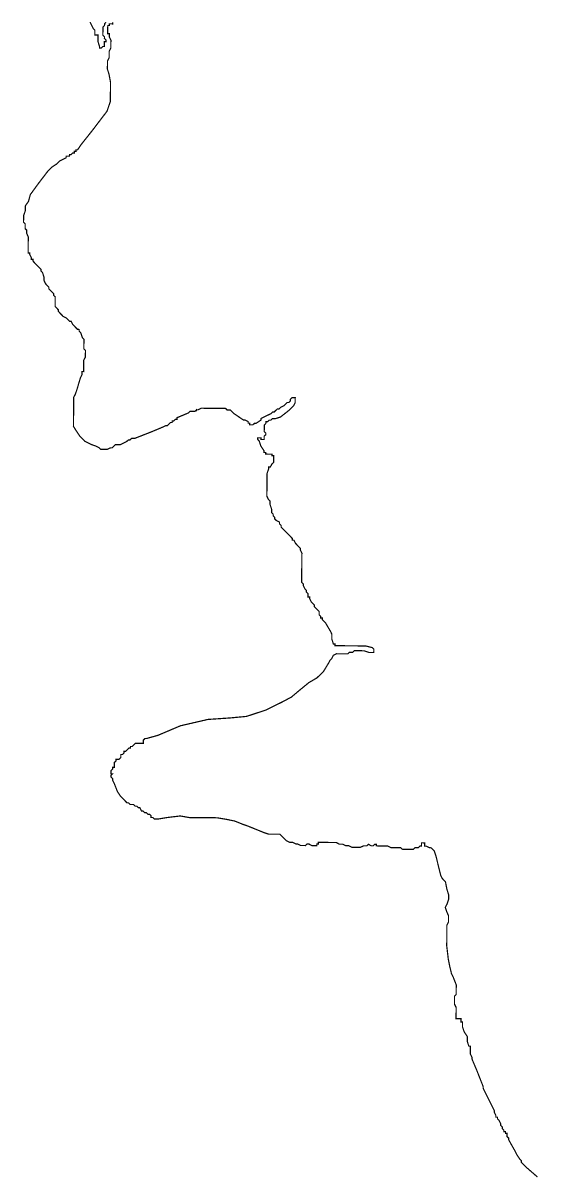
# Model space of a CAD drawing. Header units: metres. Extents: x 290190 to 339802, y 1811045 to 1991312.
# Drawn here: x 310881 to 312163, y 1906888 to 1909742 of the extents above; entities that cross this region are included whole.
import ezdxf

# ---------------------------------------------------------------- set-up
doc = ezdxf.new("R2010")
doc.units = ezdxf.units.M
doc.header["$MEASUREMENT"] = 0
doc.layers.add('HAZARDS LINE', color=1, linetype='Continuous')

msp = doc.modelspace()

# ---------------------------------------------------------------- linework, layer by layer
at = {"layer": 'HAZARDS LINE', "lineweight": 18}
for points in [[(312161.5, 1906873.1, 3, 3, 0), (312133.6, 1906897.3, 3, 3, 0), (312121.6, 1906909.3, 3, 3, 0), (312121.7, 1906913.3, 3, 3, 0), (312117.7, 1906917.4, 3, 3, 0), (312109.7, 1906929.4, 3, 3, 0), (312105.8, 1906937.5, 3, 3, 0), (312089.9, 1906965.6, 3, 3, 0), (312089.9, 1906969.6, 3, 3, 0), (312085.9, 1906973.6, 3, 3, 0), (312085.9, 1906981.6, 3, 3, 0), (312081.9, 1906981.6, 3, 3, 0), (312081.9, 1906985.6, 3, 3, 0), (312077.9, 1906985.7, 3, 3, 0), (312078, 1906989.7, 3, 3, 0), (312074, 1906993.7, 3, 3, 0), (312074, 1906997.7, 3, 3, 0), (312070, 1907001.7, 3, 3, 0), (312070, 1907005.7, 3, 3, 0), (312066.1, 1907013.8, 3, 3, 0), (312062.1, 1907017.8, 3, 3, 0), (312062.1, 1907021.8, 3, 3, 0), (312058.1, 1907021.8, 3, 3, 0), (312058.1, 1907025.8, 3, 3, 0), (312054.1, 1907033.9, 3, 3, 0), (312054.1, 1907037.9, 3, 3, 0), (312030.3, 1907086, 3, 3, 0), (312026.4, 1907094.1, 3, 3, 0), (312026.4, 1907098.1, 3, 3, 0), (312010.6, 1907138.2, 3, 3, 0), (311998.7, 1907166.3, 3, 3, 0), (311998.7, 1907170.3, 3, 3, 0), (311994.7, 1907178.4, 3, 3, 0), (311994.8, 1907198.4, 3, 3, 0), (311990.8, 1907198.4, 3, 3, 0), (311986.9, 1907210.4, 3, 3, 0), (311986.9, 1907222.5, 3, 3, 0), (311979, 1907234.5, 3, 3, 0), (311975, 1907246.6, 3, 3, 0), (311975.1, 1907258.6, 3, 3, 0), (311971.1, 1907258.6, 3, 3, 0), (311971.1, 1907266.6, 3, 3, 0), (311959.1, 1907266.7, 3, 3, 0), (311959.2, 1907294.7, 3, 3, 0), (311955.2, 1907302.7, 3, 3, 0), (311955.3, 1907322.8, 3, 3, 0), (311959.4, 1907326.8, 3, 3, 0), (311959.5, 1907350.8, 3, 3, 0), (311951.6, 1907370.9, 3, 3, 0), (311947.6, 1907378.9, 3, 3, 0), (311943.7, 1907394.9, 3, 3, 0), (311939.7, 1907415, 3, 3, 0), (311935.9, 1907447.1, 3, 3, 0), (311936.1, 1907499.1, 3, 3, 0), (311940.2, 1907507.1, 3, 3, 0), (311940.2, 1907523.2, 3, 3, 0), (311936.3, 1907531.2, 3, 3, 0), (311932.3, 1907543.2, 3, 3, 0), (311936.4, 1907551.2, 3, 3, 0), (311940.4, 1907563.2, 3, 3, 0), (311940.5, 1907575.2, 3, 3, 0), (311936.5, 1907587.3, 3, 3, 0), (311932.6, 1907607.3, 3, 3, 0), (311924.7, 1907615.4, 3, 3, 0), (311920.7, 1907623.4, 3, 3, 0), (311916.8, 1907639.5, 3, 3, 0), (311908.9, 1907671.5, 3, 3, 0), (311904.9, 1907683.6, 3, 3, 0), (311897, 1907691.6, 3, 3, 0), (311893, 1907691.7, 3, 3, 0), (311885, 1907695.7, 3, 3, 0), (311881, 1907695.7, 3, 3, 0), (311881, 1907703.7, 3, 3, 0), (311873, 1907703.8, 3, 3, 0), (311873, 1907695.8, 3, 3, 0), (311868.9, 1907695.8, 3, 3, 0), (311864.9, 1907691.8, 3, 3, 0), (311856.9, 1907691.8, 3, 3, 0), (311852.9, 1907687.8, 3, 3, 0), (311824.8, 1907688, 3, 3, 0), (311820.9, 1907692, 3, 3, 0), (311796.8, 1907692.1, 3, 3, 0), (311788.8, 1907696.1, 3, 3, 0), (311760.8, 1907696.3, 3, 3, 0), (311760.8, 1907700.3, 3, 3, 0), (311756.8, 1907700.3, 3, 3, 0), (311752.8, 1907696.3, 3, 3, 0), (311748.8, 1907696.3, 3, 3, 0), (311740.8, 1907700.4, 3, 3, 0), (311736.8, 1907696.4, 3, 3, 0), (311728.8, 1907696.4, 3, 3, 0), (311720.7, 1907692.5, 3, 3, 0), (311700.7, 1907692.5, 3, 3, 0), (311692.7, 1907696.6, 3, 3, 0), (311684.7, 1907696.6, 3, 3, 0), (311676.7, 1907700.7, 3, 3, 0), (311668.7, 1907700.7, 3, 3, 0), (311660.7, 1907704.8, 3, 3, 0), (311616.6, 1907705, 3, 3, 0), (311616.6, 1907701, 3, 3, 0), (311612.6, 1907701, 3, 3, 0), (311612.6, 1907697, 3, 3, 0), (311600.6, 1907697, 3, 3, 0), (311592.6, 1907701.1, 3, 3, 0), (311588.6, 1907701.1, 3, 3, 0), (311584.5, 1907697.1, 3, 3, 0), (311572.5, 1907697.2, 3, 3, 0), (311564.5, 1907701.2, 3, 3, 0), (311560.5, 1907701.2, 3, 3, 0), (311552.5, 1907705.3, 3, 3, 0), (311544.5, 1907705.3, 3, 3, 0), (311536.5, 1907709.3, 3, 3, 0), (311528.6, 1907717.4, 3, 3, 0), (311520.6, 1907725.4, 3, 3, 0), (311492.5, 1907725.6, 3, 3, 0), (311480.5, 1907729.6, 3, 3, 0), (311440.6, 1907745.8, 3, 3, 0), (311428.6, 1907749.9, 3, 3, 0), (311408.6, 1907758, 3, 3, 0), (311388.6, 1907762.1, 3, 3, 0), (311364.6, 1907766.2, 3, 3, 0), (311296.5, 1907766.6, 3, 3, 0), (311272.4, 1907770.7, 3, 3, 0), (311240.4, 1907766.8, 3, 3, 0), (311216.3, 1907762.9, 3, 3, 0), (311208.3, 1907763, 3, 3, 0), (311204.3, 1907767, 3, 3, 0), (311200.3, 1907767, 3, 3, 0), (311200.3, 1907771, 3, 3, 0), (311196.4, 1907775, 3, 3, 0), (311192.3, 1907775, 3, 3, 0), (311188.4, 1907779.1, 3, 3, 0), (311184.4, 1907779.1, 3, 3, 0), (311180.4, 1907783.1, 3, 3, 0), (311176.4, 1907783.1, 3, 3, 0), (311172.4, 1907791.2, 3, 3, 0), (311168.4, 1907791.2, 3, 3, 0), (311164.4, 1907795.2, 3, 3, 0), (311160.4, 1907795.2, 3, 3, 0), (311156.4, 1907799.3, 3, 3, 0), (311148.4, 1907799.3, 3, 3, 0), (311144.4, 1907803.3, 3, 3, 0), (311140.4, 1907803.3, 3, 3, 0), (311132.4, 1907811.4, 3, 3, 0), (311128.4, 1907815.4, 3, 3, 0), (311124.5, 1907819.4, 3, 3, 0), (311116.5, 1907831.5, 3, 3, 0), (311108.6, 1907851.6, 3, 3, 0), (311104.6, 1907859.6, 3, 3, 0), (311104.6, 1907863.6, 3, 3, 0), (311100.6, 1907867.6, 3, 3, 0), (311100.7, 1907871.6, 3, 3, 0), (311104.7, 1907875.6, 3, 3, 0), (311100.7, 1907875.6, 3, 3, 0), (311100.7, 1907883.6, 3, 3, 0), (311104.7, 1907887.6, 3, 3, 0), (311104.8, 1907891.6, 3, 3, 0), (311108.8, 1907891.6, 3, 3, 0), (311108.8, 1907903.6, 3, 3, 0), (311112.9, 1907907.6, 3, 3, 0), (311112.9, 1907911.6, 3, 3, 0), (311120.9, 1907911.6, 3, 3, 0), (311124.9, 1907915.6, 3, 3, 0), (311124.9, 1907923.6, 3, 3, 0), (311128.9, 1907923.6, 3, 3, 0), (311133, 1907927.6, 3, 3, 0), (311133, 1907931.6, 3, 3, 0), (311137, 1907931.6, 3, 3, 0), (311145, 1907939.5, 3, 3, 0), (311149.1, 1907939.5, 3, 3, 0), (311149.1, 1907943.5, 3, 3, 0), (311153.1, 1907943.5, 3, 3, 0), (311161.1, 1907951.5, 3, 3, 0), (311181.2, 1907951.4, 3, 3, 0), (311181.2, 1907959.4, 3, 3, 0), (311185.2, 1907963.4, 3, 3, 0), (311189.2, 1907963.4, 3, 3, 0), (311217.3, 1907971.2, 3, 3, 0), (311273.5, 1907995, 3, 3, 0), (311341.7, 1908010.7, 3, 3, 0), (311397.8, 1908014.5, 3, 3, 0), (311437.8, 1908018.3, 3, 3, 0), (311486, 1908034.1, 3, 3, 0), (311526.1, 1908053.9, 3, 3, 0), (311549.5, 1908066.4, 3.02, 3.02, 0), (311568.4, 1908082.3, 3.02, 3.02, 0), (311592.7, 1908102.2, 3.02, 3.02, 0), (311613, 1908114.1, 3.02, 3.02, 0), (311629.2, 1908130, 3.02, 3.02, 0), (311641.4, 1908150, 3.02, 3.02, 0), (311645.5, 1908158, 3.02, 3.02, 0), (311649.6, 1908162, 3.02, 3.02, 0), (311653.7, 1908170, 3.02, 3.02, 0), (311661.8, 1908174, 3.02, 3.02, 0), (311689.9, 1908173.7, 3.02, 3.02, 0), (311694, 1908177.7, 3.02, 3.02, 0), (311702, 1908177.6, 3.02, 3.02, 0), (311706.1, 1908181.6, 3.02, 3.02, 0), (311730.2, 1908181.4, 3.02, 3.02, 0), (311742.3, 1908177.3, 3.02, 3.02, 0), (311754.3, 1908177.2, 3.02, 3.02, 0), (311754.4, 1908185.2, 3.02, 3.02, 0), (311750.4, 1908189.3, 3.02, 3.02, 0), (311734.4, 1908193.4, 3.02, 3.02, 0), (311657.9, 1908194.1, 3.02, 3.02, 0), (311658, 1908198.2, 3.02, 3.02, 0), (311653.9, 1908198.2, 3.02, 3.02, 0), (311650, 1908210.3, 3.02, 3.02, 0), (311650.1, 1908222.4, 3.02, 3.02, 0), (311646.2, 1908230.5, 3.02, 3.02, 0), (311634.3, 1908250.7, 3.02, 3.02, 0), (311626.3, 1908258.8, 3.02, 3.02, 0), (311626.4, 1908262.8, 3.02, 3.02, 0), (311622.3, 1908262.9, 3.02, 3.02, 0), (311622.4, 1908266.9, 3.02, 3.02, 0), (311618.4, 1908270.9, 3.02, 3.02, 0), (311618.5, 1908279, 3.02, 3.02, 0), (311614.5, 1908283, 3.02, 3.02, 0), (311610.5, 1908287.1, 3.02, 3.02, 0), (311606.5, 1908291.2, 3.02, 3.02, 0), (311606.5, 1908295.2, 3.02, 3.02, 0), (311598.6, 1908303.3, 3.02, 3.02, 0), (311594.6, 1908311.4, 3.02, 3.02, 0), (311594.7, 1908315.4, 3.02, 3.02, 0), (311590.6, 1908315.4, 3.02, 3.02, 0), (311590.7, 1908323.5, 3.02, 3.02, 0), (311586.7, 1908327.6, 3.02, 3.02, 0), (311586.8, 1908331.6, 3.02, 3.02, 0), (311582.8, 1908335.6, 3.02, 3.02, 0), (311578.8, 1908343.7, 3.02, 3.02, 0), (311578.9, 1908347.7, 3.02, 3.02, 0), (311574.9, 1908351.8, 3.02, 3.02, 0), (311575.5, 1908424.2, 3.02, 3.02, 0), (311571.6, 1908432.3, 3.02, 3.02, 0), (311571.6, 1908436.3, 3.02, 3.02, 0), (311567.6, 1908440.4, 3.02, 3.02, 0), (311559.7, 1908448.5, 3.02, 3.02, 0), (311555.7, 1908456.6, 3.02, 3.02, 0), (311551.7, 1908456.6, 3.02, 3.02, 0), (311551.7, 1908460.6, 3.02, 3.02, 0), (311531.8, 1908480.9, 3.02, 3.02, 0), (311527.8, 1908485, 3.02, 3.02, 0), (311523.8, 1908489.1, 3.02, 3.02, 0), (311523.9, 1908493.1, 3.02, 3.02, 0), (311519.9, 1908497.1, 3.02, 3.02, 0), (311519.9, 1908501.2, 3.02, 3.02, 0), (311511.9, 1908505.3, 3.02, 3.02, 0), (311507.9, 1908509.3, 3.02, 3.02, 0), (311507.9, 1908513.3, 3.02, 3.02, 0), (311504, 1908517.4, 3.02, 3.02, 0), (311504, 1908521.4, 3.02, 3.02, 0), (311500, 1908525.5, 3.02, 3.02, 0), (311500.1, 1908533.5, 3.02, 3.02, 0), (311496.2, 1908545.6, 3.02, 3.02, 0), (311496.2, 1908553.7, 3.02, 3.02, 0), (311492.3, 1908557.7, 3.02, 3.02, 0), (311488.3, 1908565.8, 3.02, 3.02, 0), (311488.8, 1908622.2, 3.02, 3.02, 0), (311492.9, 1908634.2, 3.02, 3.02, 0), (311493, 1908638.2, 3.02, 3.02, 0), (311497, 1908638.2, 3.02, 3.02, 0), (311501.1, 1908646.2, 3.02, 3.02, 0), (311505.2, 1908650.2, 3.02, 3.02, 0), (311505.3, 1908666.3, 3.02, 3.02, 0), (311501.3, 1908666.3, 3.02, 3.02, 0), (311501.3, 1908670.3, 3.02, 3.02, 0), (311485.2, 1908670.5, 3.02, 3.02, 0), (311485.3, 1908674.5, 3.02, 3.02, 0), (311481.2, 1908674.5, 3.02, 3.02, 0), (311481.3, 1908678.6, 3.02, 3.02, 0), (311473.3, 1908690.7, 3.02, 3.02, 0), (311469.4, 1908702.8, 3.02, 3.02, 0), (311465.4, 1908706.9, 3.02, 3.02, 0), (311465.5, 1908710.9, 3.02, 3.02, 0), (311469.5, 1908710.8, 3.02, 3.02, 0), (311473.5, 1908710.8, 3.02, 3.02, 0), (311473.5, 1908706.8, 3.02, 3.02, 0), (311477.5, 1908706.7, 3.02, 3.02, 0), (311481.5, 1908706.7, 3.02, 3.02, 0), (311481.6, 1908710.7, 3.02, 3.02, 0), (311481.6, 1908714.8, 3.02, 3.02, 0), (311485.7, 1908718.7, 3.02, 3.02, 0), (311485.7, 1908722.8, 3.02, 3.02, 0), (311481.7, 1908726.8, 3.02, 3.02, 0), (311481.8, 1908730.9, 3.02, 3.02, 0), (311481.8, 1908734.9, 3.02, 3.02, 0), (311481.8, 1908738.9, 3.02, 3.02, 0), (311481.9, 1908742.9, 3.02, 3.02, 0), (311485.9, 1908746.9, 3.02, 3.02, 0), (311486, 1908750.9, 3.02, 3.02, 0), (311490, 1908750.9, 3.02, 3.02, 0), (311494, 1908754.9, 3.02, 3.02, 0), (311498.1, 1908754.8, 3.02, 3.02, 0), (311502.1, 1908758.8, 3.02, 3.02, 0), (311510.2, 1908758.8, 3.02, 3.02, 0), (311522.3, 1908762.7, 3.02, 3.02, 0), (311542.5, 1908778.6, 3.02, 3.02, 0), (311554.7, 1908790.5, 3.02, 3.02, 0), (311558.8, 1908798.6, 3.02, 3.02, 0), (311558.8, 1908802.6, 3.02, 3.02, 0), (311558.9, 1908810.6, 3.02, 3.02, 0), (311554.9, 1908810.7, 3.02, 3.02, 0), (311550.9, 1908810.7, 3.02, 3.02, 0), (311546.8, 1908806.7, 3.02, 3.02, 0), (311546.8, 1908802.7, 3.02, 3.02, 0), (311542.7, 1908798.7, 3.02, 3.02, 0), (311538.7, 1908798.7, 3.02, 3.02, 0), (311534.6, 1908794.8, 3.02, 3.02, 0), (311530.6, 1908790.8, 3.02, 3.02, 0), (311522.5, 1908786.8, 3.02, 3.02, 0), (311518.4, 1908782.8, 3.02, 3.02, 0), (311514.4, 1908782.9, 3.02, 3.02, 0), (311510.3, 1908778.9, 3.02, 3.02, 0), (311506.3, 1908774.9, 3.02, 3.02, 0), (311502.3, 1908774.9, 3.02, 3.02, 0), (311498.2, 1908770.9, 3.02, 3.02, 0), (311490.1, 1908767, 3.02, 3.02, 0), (311474, 1908759.1, 3.02, 3.02, 0), (311473.9, 1908755.1, 3.02, 3.02, 0), (311461.8, 1908747.1, 3.02, 3.02, 0), (311457.8, 1908747.2, 3.02, 3.02, 0), (311453.7, 1908743.2, 3.02, 3.02, 0), (311449.7, 1908743.2, 3.02, 3.02, 0), (311445.7, 1908743.2, 3.02, 3.02, 0), (311445.7, 1908747.3, 3.02, 3.02, 0), (311441.7, 1908747.3, 3.02, 3.02, 0), (311441.7, 1908751.3, 3.02, 3.02, 0), (311433.7, 1908755.4, 3.02, 3.02, 0), (311429.7, 1908755.5, 3.02, 3.02, 0), (311417.7, 1908763.6, 3.02, 3.02, 0), (311405.7, 1908771.8, 3.02, 3.02, 0), (311401.7, 1908775.8, 3.02, 3.02, 0), (311397.7, 1908779.9, 3.02, 3.02, 0), (311389.7, 1908780, 3.02, 3.02, 0), (311385.7, 1908784, 3.02, 3.02, 0), (311381.7, 1908784.1, 3.02, 3.02, 0), (311377.6, 1908784.1, 3.02, 3.02, 0), (311373.6, 1908784.1, 3.02, 3.02, 0), (311365.6, 1908784.2, 3.02, 3.02, 0), (311349.5, 1908784.4, 3.02, 3.02, 0), (311333.4, 1908784.5, 3.02, 3.02, 0), (311325.3, 1908784.6, 3.02, 3.02, 0), (311317.3, 1908780.6, 3.02, 3.02, 0), (311313.2, 1908780.7, 3.02, 3.02, 0), (311313.2, 1908776.6, 3.02, 3.02, 0), (311313.2, 1908780.7, 3.02, 3.02, 0), (311309.2, 1908776.7, 3.02, 3.02, 0), (311305.2, 1908776.7, 3.02, 3.02, 0), (311301.1, 1908776.7, 3.02, 3.02, 0), (311297.1, 1908776.8, 3.02, 3.02, 0), (311293.1, 1908772.8, 3.02, 3.02, 0), (311264.8, 1908761, 3.02, 3.02, 0), (311264.8, 1908757, 3.02, 3.02, 0), (311260.7, 1908757, 3.02, 3.02, 0), (311256.7, 1908753, 3.02, 3.02, 0), (311252.7, 1908753, 3.02, 3.02, 0), (311252.6, 1908749, 3.02, 3.02, 0), (311248.6, 1908749.1, 3.02, 3.02, 0), (311244.5, 1908745.1, 3.02, 3.02, 0), (311240.5, 1908741.1, 3.02, 3.02, 0), (311236.5, 1908741.1, 3.02, 3.02, 0), (311228.4, 1908737.2, 3.02, 3.02, 0), (311200.1, 1908725.4, 3.02, 3.02, 0), (311159.7, 1908709.6, 3.02, 3.02, 0), (311155.7, 1908709.7, 3.02, 3.02, 0), (311151.7, 1908709.7, 3.02, 3.02, 0), (311147.6, 1908705.7, 3.02, 3.02, 0), (311143.6, 1908705.7, 3.02, 3.02, 0), (311139.5, 1908701.8, 3.02, 3.02, 0), (311123.4, 1908693.9, 3.02, 3.02, 0), (311111.3, 1908694, 3.02, 3.02, 0), (311103.2, 1908686, 3.02, 3.02, 0), (311099.2, 1908686, 3.02, 3.02, 0), (311091.1, 1908682.1, 3.02, 3.02, 0), (311079, 1908682.2, 3.02, 3.02, 0), (311075, 1908682.2, 3.02, 3.02, 0), (311071, 1908686.3, 3.02, 3.02, 0), (311063, 1908690.4, 3.02, 3.02, 0), (311051, 1908694.5, 3.02, 3.02, 0), (311043, 1908698.6, 3.02, 3.02, 0), (311035, 1908702.7, 3.02, 3.02, 0), (311031, 1908706.8, 3.02, 3.02, 0), (311023, 1908714.9, 3.02, 3.02, 0), (311015.1, 1908727, 3.02, 3.02, 0), (311007.1, 1908739.2, 3.02, 3.02, 0), (311007.2, 1908747.2, 3.02, 3.02, 0), (311007.3, 1908755.3, 3.02, 3.02, 0), (311007.6, 1908787.4, 3.02, 3.02, 0), (311007.6, 1908791.5, 3.02, 3.02, 0), (311007.7, 1908799.5, 3.02, 3.02, 0), (311007.7, 1908803.5, 3.02, 3.02, 0), (311007.8, 1908811.6, 3.02, 3.02, 0), (311011.9, 1908819.6, 3.02, 3.02, 0), (311016, 1908831.6, 3.02, 3.02, 0), (311024.3, 1908859.7, 3.02, 3.02, 0), (311028.4, 1908867.7, 3.02, 3.02, 0), (311028.5, 1908875.8, 3.02, 3.02, 0), (311032.5, 1908875.7, 3.02, 3.02, 0), (311032.5, 1908879.8, 3.02, 3.02, 0), (311032.6, 1908883.8, 3.02, 3.02, 0), (311032.6, 1908887.8, 3.02, 3.02, 0), (311032.7, 1908895.8, 3.02, 3.02, 0), (311032.7, 1908899.9, 3.02, 3.02, 0), (311032.8, 1908903.9, 3.02, 3.02, 0), (311036.9, 1908911.9, 3.02, 3.02, 0), (311036.9, 1908915.9, 3.02, 3.02, 0), (311036.9, 1908920, 3.02, 3.02, 0), (311037, 1908924, 3.02, 3.02, 0), (311037, 1908928, 3.02, 3.02, 0), (311033, 1908932.1, 3.02, 3.02, 0), (311033, 1908936.1, 3.02, 3.02, 0), (311033.1, 1908944.1, 3.02, 3.02, 0), (311033.2, 1908952.2, 3.02, 3.02, 0), (311033.2, 1908956.2, 3.02, 3.02, 0), (311029.2, 1908960.3, 3.02, 3.02, 0), (311025.3, 1908972.4, 3.02, 3.02, 0), (311021.3, 1908976.4, 3.02, 3.02, 0), (311021.4, 1908980.4, 3.02, 3.02, 0), (311017.4, 1908980.5, 3.02, 3.02, 0), (311013.4, 1908984.5, 3.02, 3.02, 0), (311009.4, 1908988.6, 3.02, 3.02, 0), (311005.4, 1908992.7, 3.02, 3.02, 0), (311001.5, 1909000.7, 3.02, 3.02, 0), (310997.4, 1909000.8, 3.02, 3.02, 0), (310993.4, 1909004.8, 3.02, 3.02, 0), (310989.5, 1909008.9, 3.02, 3.02, 0), (310981.4, 1909013, 3.02, 3.02, 0), (310977.5, 1909017.1, 3.02, 3.02, 0), (310973.5, 1909021.1, 3.02, 3.02, 0), (310969.5, 1909025.2, 3.02, 3.02, 0), (310969.5, 1909029.2, 3.02, 3.02, 0), (310965.5, 1909033.3, 3.02, 3.02, 0), (310961.6, 1909037.3, 3.02, 3.02, 0), (310961.6, 1909041.3, 3.02, 3.02, 0), (310961.6, 1909045.4, 3.02, 3.02, 0), (310961.7, 1909049.4, 3.02, 3.02, 0), (310961.7, 1909057.4, 3.02, 3.02, 0), (310961.8, 1909061.5, 3.02, 3.02, 0), (310957.8, 1909065.5, 3.02, 3.02, 0), (310957.8, 1909069.5, 3.02, 3.02, 0), (310953.8, 1909073.6, 3.02, 3.02, 0), (310949.8, 1909077.7, 3.02, 3.02, 0), (310945.9, 1909081.7, 3.02, 3.02, 0), (310945.9, 1909085.7, 3.02, 3.02, 0), (310941.9, 1909089.8, 3.02, 3.02, 0), (310937.9, 1909093.9, 3.02, 3.02, 0), (310934, 1909101.9, 3.02, 3.02, 0), (310934, 1909110, 3.02, 3.02, 0), (310930.1, 1909122.1, 3.02, 3.02, 0), (310926.2, 1909126.2, 3.02, 3.02, 0), (310926.2, 1909130.2, 3.02, 3.02, 0), (310922.2, 1909134.2, 3.02, 3.02, 0), (310918.2, 1909138.3, 3.02, 3.02, 0), (310914.2, 1909142.4, 3.02, 3.02, 0), (310910.2, 1909146.4, 3.02, 3.02, 0), (310906.3, 1909150.5, 3.02, 3.02, 0), (310906.3, 1909154.5, 3.02, 3.02, 0), (310902.3, 1909154.5, 3.02, 3.02, 0), (310902.3, 1909158.6, 3.02, 3.02, 0), (310898.4, 1909166.6, 3.02, 3.02, 0), (310898.4, 1909170.7, 3.02, 3.02, 0), (310894.4, 1909170.7, 3.02, 3.02, 0), (310894.4, 1909174.7, 3.02, 3.02, 0), (310894.4, 1909178.7, 3.02, 3.02, 0), (310894.5, 1909182.8, 3.02, 3.02, 0), (310894.5, 1909186.8, 3.02, 3.02, 0), (310894.6, 1909190.8, 3.02, 3.02, 0), (310894.6, 1909194.8, 3.02, 3.02, 0), (310894.6, 1909198.9, 3.02, 3.02, 0), (310894.7, 1909202.9, 3.02, 3.02, 0), (310894.7, 1909210.9, 3.02, 3.02, 0), (310890.8, 1909219, 3.02, 3.02, 0), (310890.8, 1909223, 3.02, 3.02, 0), (310890.9, 1909227.1, 3.02, 3.02, 0), (310886.9, 1909231.1, 3.02, 3.02, 0), (310886.9, 1909235.1, 3.02, 3.02, 0), (310887, 1909243.2, 3.02, 3.02, 0), (310883, 1909247.2, 3.02, 3.02, 0), (310883, 1909251.3, 3.02, 3.02, 0), (310883.1, 1909255.3, 3.02, 3.02, 0), (310883.1, 1909259.3, 3.02, 3.02, 0), (310883.1, 1909263.3, 3.02, 3.02, 0), (310887.3, 1909275.4, 3.02, 3.02, 0), (310887.3, 1909283.4, 3.02, 3.02, 0), (310887.4, 1909287.4, 3.02, 3.02, 0), (310895.5, 1909299.4, 3.02, 3.02, 0), (310899.7, 1909315.5, 3.02, 3.02, 0), (310920.1, 1909343.5, 3.02, 3.02, 0), (310944.5, 1909375.4, 3.02, 3.02, 0), (310948.6, 1909379.4, 3.02, 3.02, 0), (310952.6, 1909383.4, 3.02, 3.02, 0), (310964.8, 1909391.4, 3.02, 3.02, 0), (310968.8, 1909395.3, 3.02, 3.02, 0), (310972.9, 1909399.3, 3.02, 3.02, 0), (310989, 1909407.2, 3.02, 3.02, 0), (310989.1, 1909411.3, 3.02, 3.02, 0), (310993.1, 1909411.2, 3.02, 3.02, 0), (310997.1, 1909411.2, 3.02, 3.02, 0), (310997.2, 1909415.2, 3.02, 3.02, 0), (311001.2, 1909415.2, 3.02, 3.02, 0), (311005.2, 1909419.2, 3.02, 3.02, 0), (311009.3, 1909419.1, 3.02, 3.02, 0), (311009.3, 1909423.1, 3.02, 3.02, 0), (311013.3, 1909423.1, 3.02, 3.02, 0), (311013.3, 1909427.1, 3.02, 3.02, 0), (311017.4, 1909427.1, 3.02, 3.02, 0), (311025.5, 1909439.1, 3.02, 3.02, 0), (311054, 1909475, 3.02, 3.02, 0), (311078.4, 1909507, 3.02, 3.02, 0), (311090.6, 1909523, 3.02, 3.02, 0), (311098.9, 1909547.1, 3.02, 3.02, 0), (311099.2, 1909575.2, 3.02, 3.02, 0), (311099.3, 1909595.3, 3.02, 3.02, 0), (311095.5, 1909615.5, 3.02, 3.02, 0), (311091.6, 1909627.6, 3.02, 3.02, 0), (311091.7, 1909635.6, 3.02, 3.02, 0), (311091.7, 1909639.7, 3.02, 3.02, 0), (311091.7, 1909643.7, 3.02, 3.02, 0), (311091.8, 1909647.7, 3.02, 3.02, 0), (311095.9, 1909655.7, 3.02, 3.02, 0), (311095.9, 1909663.8, 3.02, 3.02, 0), (311096, 1909667.8, 3.02, 3.02, 0), (311096, 1909671.8, 3.02, 3.02, 0), (311100.1, 1909679.8, 3.02, 3.02, 0), (311100.1, 1909683.8, 3.02, 3.02, 0), (311100.2, 1909691.9, 3.02, 3.02, 0), (311100.3, 1909695.9, 3.02, 3.02, 0), (311100.3, 1909699.9, 3.02, 3.02, 0), (311096.3, 1909708, 3.02, 3.02, 0), (311096.4, 1909712, 3.02, 3.02, 0), (311096.4, 1909716.1, 3.02, 3.02, 0), (311092.4, 1909716.1, 3.02, 3.02, 0), (311092.4, 1909720.1, 3.02, 3.02, 0), (311092.5, 1909724.1, 3.02, 3.02, 0), (311092.5, 1909728.2, 3.02, 3.02, 0), (311092.5, 1909732.2, 3.02, 3.02, 0), (311092.6, 1909736.2, 3.02, 3.02, 0), (311096.6, 1909736.2, 3.02, 3.02, 0), (311096.6, 1909740.2, 3.02, 3.02, 0), (311100.7, 1909740.2, 3.02, 3.02, 0), (311104.7, 1909740.1, 3.02, 3.02, 0), (311104.7, 1909744.2, 3.02, 3.02, 0)], [(311088.6, 1909744.3, 3.02, 3.02, 0), (311084.6, 1909740.3, 3.02, 3.02, 0), (311084.5, 1909736.3, 3.02, 3.02, 0), (311080.5, 1909732.3, 3.02, 3.02, 0), (311080.4, 1909728.3, 3.02, 3.02, 0), (311080.4, 1909724.3, 3.02, 3.02, 0), (311080.4, 1909720.2, 3.02, 3.02, 0), (311080.3, 1909716.2, 3.02, 3.02, 0), (311080.3, 1909712.2, 3.02, 3.02, 0), (311084.3, 1909708.1, 3.02, 3.02, 0), (311084.2, 1909704.1, 3.02, 3.02, 0), (311088.2, 1909700, 3.02, 3.02, 0), (311088.2, 1909696, 3.02, 3.02, 0), (311084.2, 1909696.1, 3.02, 3.02, 0), (311084.1, 1909688, 3.02, 3.02, 0), (311084.1, 1909684, 3.02, 3.02, 0), (311080, 1909684, 3.02, 3.02, 0), (311076, 1909680, 3.02, 3.02, 0), (311072, 1909680.1, 3.02, 3.02, 0), (311072, 1909684.1, 3.02, 3.02, 0), (311068.1, 1909696.2, 3.02, 3.02, 0), (311068.2, 1909704.3, 3.02, 3.02, 0), (311068.2, 1909708.3, 3.02, 3.02, 0), (311068.2, 1909712.3, 3.02, 3.02, 0), (311064.2, 1909712.3, 3.02, 3.02, 0), (311060.2, 1909712.4, 3.02, 3.02, 0), (311060.2, 1909716.4, 3.02, 3.02, 0), (311060.3, 1909720.4, 3.02, 3.02, 0), (311060.3, 1909724.4, 3.02, 3.02, 0), (311056.3, 1909728.5, 3.02, 3.02, 0), (311052.4, 1909736.6, 3.02, 3.02, 0), (311048.4, 1909744.7, 3.02, 3.02, 0)]]:
    msp.add_lwpolyline(points, format="xyseb", dxfattribs=at)
at = {"layer": 'HAZARDS LINE', "lineweight": 18, "const_width": 3.02}
msp.add_lwpolyline([(311469.3, 1908686.7), (311469.3, 1908686.7)], dxfattribs=at)
msp.add_lwpolyline([(311469.3, 1908686.7), (311469.3, 1908686.7)], dxfattribs=at)

doc.saveas('drawing.dxf')
